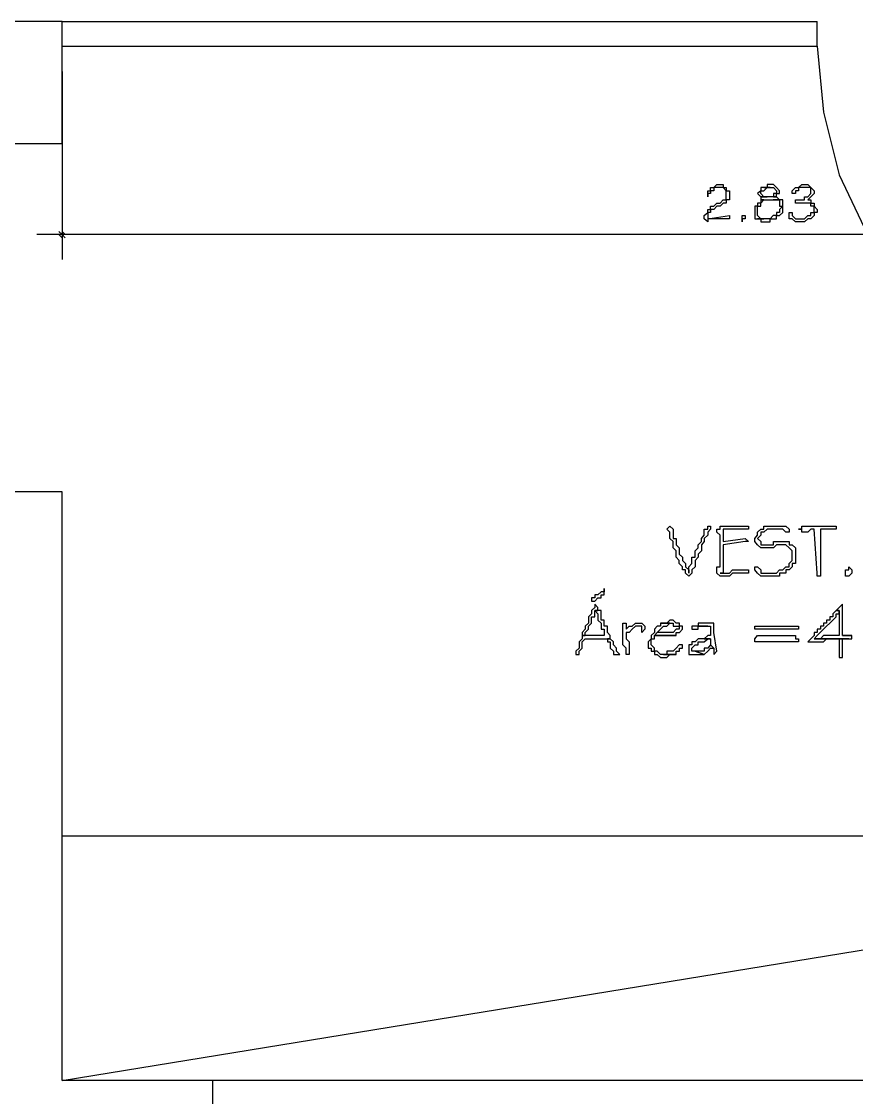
# Model space of a CAD drawing. Header units: millimetres. Extents: x -518.8 to -461.2, y 3.5 to 44.2.
# Drawn here: x -497.609 to -495.914, y 32.311 to 34.497 of the extents above; entities that cross this region are included whole.
import ezdxf

# ---------------------------------------------------------------- set-up
doc = ezdxf.new("R2010")
doc.units = ezdxf.units.MM
doc.header["$MEASUREMENT"] = 0
for name, color, linetype in [('10', 10, 'Continuous'), ('16', 16, 'Continuous'), ('5', 5, 'Continuous'), ('6', 6, 'Continuous'), ('MYSOLIDS', 7, 'Continuous')]:
    doc.layers.add(name, color=color, linetype=linetype)

msp = doc.modelspace()

# ---------------------------------------------------------------- linework, layer by layer
at = {"layer": '10'}
for points in [[(-497.5271, 34.2488), (-497.5271, 34.4969), (-497.5271, 34.4969), (-499.1572, 34.4969)], [(-495.9933, 34.4466), (-495.9933, 34.4969)], [(-497.5271, 34.2488), (-498.4248, 34.2488)], [(-497.7248, 32.8421), (-497.7248, 33.5421), (-497.7248, 33.5421), (-497.5278, 33.5421), (-497.5278, 32.3458)], [(-494.4842, 32.8421), (-494.4842, 32.3458), (-494.4842, 32.3458), (-497.5271, 32.3458)], [(-497.2218, 32.3458), (-497.2218, 32.1421)]]:
    msp.add_lwpolyline(points, dxfattribs=at)
at = {"layer": '16'}
for points in [[(-497.5271, 34.3954), (-497.5271, 34.0135)], [(-494.6376, 34.0646), (-497.5782, 34.0646)], [(-497.5271, 34.0646), (-497.5339, 34.0706)], [(-497.5271, 34.0578), (-497.5339, 34.0646)], [(-497.5211, 34.0646), (-497.5271, 34.0706)], [(-497.5211, 34.0578), (-497.5271, 34.0646)]]:
    msp.add_lwpolyline(points, dxfattribs=at)
at = {"layer": '5'}
for points in [[(-497.5271, 34.4969), (-495.9933, 34.4969)], [(-497.5271, 34.4466), (-495.9933, 34.4466)]]:
    msp.add_lwpolyline(points, dxfattribs=at)
at = {"layer": '6'}
for points in [[(-495.9933, 34.4466), (-495.9805, 34.3127), (-495.9489, 34.1857), (-495.891, 34.0646), (-495.8151, 33.9496), (-495.7256, 33.8541), (-495.6173, 33.7714), (-495.503, 33.7082), (-495.3692, 33.6699), (-495.2421, 33.6443)], [(-497.5271, 32.3458), (-494.4842, 32.8421), (-494.4842, 32.8421), (-497.5271, 32.8421)]]:
    msp.add_lwpolyline(points, dxfattribs=at)
at = {"layer": 'MYSOLIDS'}
for points in [[(-496.2158, 34.0962), (-496.1714, 34.103), (-496.1714, 34.0962), (-496.1714, 34.0962), (-496.1714, 34.0962), (-496.1714, 34.0962), (-496.1714, 34.0962), (-496.1714, 34.0962), (-496.1714, 34.0962), (-496.1714, 34.0962), (-496.2158, 34.0962), (-496.2158, 34.0902), (-496.2158, 34.0902), (-496.2158, 34.0902), (-496.2158, 34.0902), (-496.2226, 34.0962), (-496.2226, 34.0962), (-496.2226, 34.0962), (-496.2226, 34.0962), (-496.2226, 34.103), (-496.2226, 34.103), (-496.2158, 34.109), (-496.2158, 34.109), (-496.2158, 34.109), (-496.2158, 34.115), (-496.2158, 34.115), (-496.2098, 34.115), (-496.2098, 34.1218), (-496.2098, 34.1218), (-496.2098, 34.1218), (-496.203, 34.1218), (-496.203, 34.1218), (-496.197, 34.1278), (-496.1902, 34.1278), (-496.1902, 34.1278), (-496.1902, 34.1278), (-496.1842, 34.1345), (-496.1842, 34.1345), (-496.1842, 34.1345), (-496.1782, 34.1345), (-496.1782, 34.1406), (-496.1782, 34.1406), (-496.1782, 34.1473), (-496.1782, 34.1473), (-496.1782, 34.1473), (-496.1782, 34.1533), (-496.1782, 34.1533), (-496.1782, 34.1533), (-496.1842, 34.1601), (-496.1842, 34.1601), (-496.1902, 34.1601), (-496.1902, 34.1601), (-496.197, 34.1601), (-496.197, 34.1601), (-496.203, 34.1601), (-496.203, 34.1533), (-496.203, 34.1533), (-496.2098, 34.1533), (-496.2098, 34.1473), (-496.2098, 34.1473), (-496.2098, 34.1473), (-496.2158, 34.1473), (-496.2158, 34.1406), (-496.2158, 34.1406), (-496.2158, 34.1406), (-496.2158, 34.1406), (-496.2158, 34.1473), (-496.2158, 34.1473), (-496.2158, 34.1473), (-496.2158, 34.1533), (-496.2158, 34.1533), (-496.2098, 34.1533), (-496.2098, 34.1533), (-496.2098, 34.1601), (-496.2098, 34.1601), (-496.203, 34.1601), (-496.203, 34.1601), (-496.203, 34.1601), (-496.197, 34.1661), (-496.1902, 34.1661), (-496.1902, 34.1661), (-496.1902, 34.1661), (-496.1842, 34.1661), (-496.1842, 34.1601), (-496.1782, 34.1601), (-496.1782, 34.1601), (-496.1782, 34.1601), (-496.1782, 34.1533), (-496.1714, 34.1533), (-496.1714, 34.1533), (-496.1714, 34.1473), (-496.1714, 34.1473), (-496.1714, 34.1406), (-496.1714, 34.1406), (-496.1714, 34.1406), (-496.1714, 34.1345), (-496.1782, 34.1345), (-496.1782, 34.1345), (-496.1782, 34.1278), (-496.1842, 34.1278), (-496.1842, 34.1278), (-496.1842, 34.1278), (-496.1902, 34.1218), (-496.197, 34.1218), (-496.197, 34.1218), (-496.197, 34.1218), (-496.203, 34.115), (-496.203, 34.115), (-496.2098, 34.115), (-496.2098, 34.109), (-496.2098, 34.109), (-496.2158, 34.109), (-496.2158, 34.103), (-496.2158, 34.103), (-496.2158, 34.0962), (-496.2158, 34.0962), (-496.2158, 34.0962), (-496.2158, 34.0962)], [(-496.0887, 34.1661), (-496.0887, 34.1661), (-496.0948, 34.1661), (-496.0948, 34.1601), (-496.1015, 34.1601), (-496.1015, 34.1601), (-496.0887, 34.1601), (-496.082, 34.1601), (-496.082, 34.1601), (-496.082, 34.1601), (-496.082, 34.1601), (-496.076, 34.1533), (-496.076, 34.1533), (-496.076, 34.1533), (-496.076, 34.1473), (-496.082, 34.1473), (-496.082, 34.1406), (-496.082, 34.1406), (-496.0887, 34.1406), (-496.0887, 34.1406), (-496.0948, 34.1406), (-496.0948, 34.1406), (-496.1075, 34.1406), (-496.1075, 34.1406), (-496.1075, 34.1345), (-496.1015, 34.1345), (-496.1075, 34.1345), (-496.1075, 34.1345), (-496.1075, 34.1278), (-496.1143, 34.1278), (-496.1143, 34.1278), (-496.1143, 34.1218), (-496.1203, 34.1218), (-496.1203, 34.1218), (-496.1203, 34.115), (-496.1203, 34.115), (-496.1203, 34.109), (-496.1203, 34.109), (-496.1203, 34.103), (-496.1203, 34.103), (-496.1203, 34.0962), (-496.1143, 34.0962), (-496.1143, 34.0962), (-496.1015, 34.0962), (-496.1015, 34.0962), (-496.1015, 34.0962), (-496.1075, 34.0962), (-496.1075, 34.0962), (-496.1143, 34.103), (-496.1143, 34.103), (-496.1143, 34.103), (-496.1143, 34.109), (-496.1143, 34.109), (-496.1143, 34.109), (-496.1143, 34.115), (-496.1143, 34.115), (-496.1143, 34.1218), (-496.1143, 34.1218), (-496.1075, 34.1218), (-496.1075, 34.1278), (-496.1075, 34.1278), (-496.1075, 34.1278), (-496.1015, 34.1345), (-496.1015, 34.1345), (-496.0948, 34.1345), (-496.0948, 34.1345), (-496.0887, 34.1345), (-496.0887, 34.1345), (-496.082, 34.1345), (-496.0699, 34.1345), (-496.076, 34.1406), (-496.076, 34.1406), (-496.082, 34.1406), (-496.076, 34.1406), (-496.076, 34.1406), (-496.076, 34.1473), (-496.076, 34.1473), (-496.0699, 34.1473), (-496.0699, 34.1533), (-496.0699, 34.1533), (-496.0699, 34.1533), (-496.076, 34.1601), (-496.076, 34.1601), (-496.076, 34.1601), (-496.082, 34.1661), (-496.082, 34.1661), (-496.0887, 34.1661), (-496.0887, 34.1661)], [(-496.0121, 34.1345), (-496.0121, 34.1345), (-496.006, 34.1345), (-496.006, 34.1345), (-496.006, 34.1278), (-495.9993, 34.1278), (-495.9993, 34.1278), (-495.9993, 34.1218), (-495.9993, 34.1218), (-495.9933, 34.115), (-495.9933, 34.115), (-495.9933, 34.109), (-495.9993, 34.109), (-495.9993, 34.103), (-495.9993, 34.103), (-495.9993, 34.103), (-496.006, 34.0962), (-496.006, 34.0962), (-496.006, 34.0962), (-496.0121, 34.0962), (-496.0121, 34.0962), (-496.0188, 34.0902), (-496.0188, 34.0902), (-496.0248, 34.0902), (-496.0248, 34.0902), (-496.0316, 34.0902), (-496.0316, 34.0902), (-496.0376, 34.0902), (-496.0376, 34.0902), (-496.0444, 34.0962), (-496.0444, 34.0962), (-496.0504, 34.0962), (-496.0504, 34.103), (-496.0504, 34.103), (-496.0504, 34.103), (-496.0504, 34.109), (-496.0504, 34.109), (-496.0504, 34.109), (-496.0504, 34.109), (-496.0444, 34.109), (-496.0444, 34.103), (-496.0444, 34.103), (-496.0444, 34.103), (-496.0444, 34.103), (-496.0444, 34.103), (-496.0376, 34.0962), (-496.0376, 34.0962), (-496.0316, 34.0962), (-496.0316, 34.0962), (-496.0316, 34.0962), (-496.0248, 34.0962), (-496.0248, 34.0962), (-496.0188, 34.0962), (-496.0188, 34.0962), (-496.0121, 34.103), (-496.0121, 34.103), (-496.006, 34.103), (-496.006, 34.103), (-496.006, 34.109), (-495.9993, 34.109), (-495.9993, 34.109), (-495.9993, 34.115), (-495.9993, 34.115), (-495.9993, 34.115), (-495.9993, 34.1218), (-496.006, 34.1218), (-496.006, 34.1278), (-496.006, 34.1278), (-496.0121, 34.1278), (-496.0121, 34.1278), (-496.0188, 34.1278), (-496.0188, 34.1278), (-496.0188, 34.1278), (-496.0248, 34.1278), (-496.0316, 34.1278), (-496.0316, 34.1278), (-496.0316, 34.1278), (-496.0376, 34.1278), (-496.0376, 34.1278), (-496.0376, 34.1278), (-496.0376, 34.1278), (-496.0376, 34.1278), (-496.0376, 34.1345), (-496.0316, 34.1345), (-496.0316, 34.1345), (-496.0248, 34.1345), (-496.0248, 34.1345), (-496.0248, 34.1345), (-496.0188, 34.1345), (-496.0188, 34.1406), (-496.0121, 34.1406), (-496.0121, 34.1406), (-496.006, 34.1473), (-496.006, 34.1473), (-496.006, 34.1473), (-496.006, 34.1533), (-496.006, 34.1533), (-496.006, 34.1601), (-496.0121, 34.1601), (-496.0121, 34.1601), (-496.0121, 34.1601), (-496.0188, 34.1601), (-496.0188, 34.1601), (-496.0248, 34.1601), (-496.0248, 34.1601), (-496.0316, 34.1601), (-496.0316, 34.1533), (-496.0376, 34.1533), (-496.0376, 34.1533), (-496.0376, 34.1533), (-496.0376, 34.1473), (-496.0376, 34.1473), (-496.0444, 34.1473), (-496.0444, 34.1473), (-496.0444, 34.1473), (-496.0444, 34.1473), (-496.0444, 34.1533), (-496.0444, 34.1533), (-496.0444, 34.1533), (-496.0444, 34.1533), (-496.0444, 34.1533), (-496.0444, 34.1533), (-496.0376, 34.1601), (-496.0376, 34.1601), (-496.0316, 34.1601), (-496.0316, 34.1601), (-496.0316, 34.1601), (-496.0248, 34.1661), (-496.0248, 34.1661), (-496.0188, 34.1661), (-496.0188, 34.1661), (-496.0121, 34.1661), (-496.0121, 34.1661), (-496.006, 34.1601), (-496.006, 34.1601), (-496.006, 34.1601), (-496.006, 34.1601), (-495.9993, 34.1533), (-495.9993, 34.1533), (-495.9993, 34.1533), (-495.9993, 34.1473), (-495.9993, 34.1473), (-496.006, 34.1406), (-496.006, 34.1406), (-496.006, 34.1406), (-496.006, 34.1406), (-496.0121, 34.1345), (-496.0121, 34.1345), (-496.0121, 34.1345), (-496.0121, 34.1345), (-496.0121, 34.1345), (-496.0121, 34.1345)], [(-496.1015, 34.1601), (-496.1015, 34.1601), (-496.1075, 34.1601), (-496.1075, 34.1533), (-496.1075, 34.1533), (-496.1143, 34.1473), (-496.1143, 34.1473), (-496.1143, 34.1473), (-496.1075, 34.1406), (-496.1075, 34.1406), (-496.0948, 34.1406), (-496.0948, 34.1406), (-496.1015, 34.1406), (-496.1015, 34.1406), (-496.1075, 34.1473), (-496.1075, 34.1473), (-496.1075, 34.1473), (-496.1075, 34.1533), (-496.1015, 34.1533), (-496.1015, 34.1533), (-496.1015, 34.1533), (-496.0948, 34.1601), (-496.0948, 34.1601), (-496.0887, 34.1601), (-496.0887, 34.1601), (-496.1015, 34.1601), (-496.1015, 34.1601)], [(-496.0699, 34.1345), (-496.0827, 34.1345), (-496.0827, 34.1345), (-496.0827, 34.1345), (-496.076, 34.1345), (-496.076, 34.1345), (-496.0699, 34.1345), (-496.0699, 34.1278), (-496.0699, 34.1278), (-496.0699, 34.1218), (-496.0632, 34.1218), (-496.0699, 34.115), (-496.0699, 34.115), (-496.0699, 34.109), (-496.0699, 34.109), (-496.0699, 34.109), (-496.076, 34.109), (-496.076, 34.103), (-496.076, 34.103), (-496.0827, 34.103), (-496.0827, 34.103), (-496.0887, 34.0962), (-496.0887, 34.0962), (-496.0948, 34.0962), (-496.0948, 34.0962), (-496.1015, 34.0962), (-496.1143, 34.0962), (-496.1143, 34.0962), (-496.1075, 34.0962), (-496.1075, 34.0902), (-496.1015, 34.0902), (-496.1015, 34.0902), (-496.1015, 34.0902), (-496.0948, 34.0902), (-496.0948, 34.0902), (-496.0887, 34.0902), (-496.0887, 34.0962), (-496.0827, 34.0962), (-496.0827, 34.0962), (-496.076, 34.0962), (-496.076, 34.0962), (-496.076, 34.103), (-496.0699, 34.103), (-496.0699, 34.103), (-496.0699, 34.103), (-496.0632, 34.109), (-496.0632, 34.109), (-496.0632, 34.115), (-496.0632, 34.115), (-496.0632, 34.115), (-496.0632, 34.1218), (-496.0632, 34.1218), (-496.0632, 34.1278), (-496.0632, 34.1278), (-496.0632, 34.1278), (-496.0632, 34.1345), (-496.0699, 34.1345), (-496.0699, 34.1345), (-496.0699, 34.1345)], [(-496.1459, 34.0902), (-496.1459, 34.0962), (-496.1459, 34.0962), (-496.1459, 34.0962), (-496.1459, 34.0962), (-496.1459, 34.103), (-496.1459, 34.103), (-496.1459, 34.103), (-496.1399, 34.103), (-496.1399, 34.103), (-496.1399, 34.103), (-496.1399, 34.103), (-496.1399, 34.0962), (-496.1399, 34.0962), (-496.1399, 34.0962), (-496.1459, 34.0962), (-496.1459, 34.0902), (-496.1459, 34.0902), (-496.1459, 34.0902), (-496.1459, 34.0902)], [(-496.2542, 33.3766), (-496.2542, 33.3834), (-496.2542, 33.3894), (-496.2481, 33.3962), (-496.2481, 33.3962), (-496.2481, 33.4022), (-496.2481, 33.409), (-496.2414, 33.409), (-496.2414, 33.415), (-496.2414, 33.4218), (-496.2414, 33.4218), (-496.2354, 33.4278), (-496.2354, 33.4278), (-496.2354, 33.4338), (-496.2286, 33.4406), (-496.2286, 33.4406), (-496.2286, 33.4466), (-496.2226, 33.4533), (-496.2226, 33.4533), (-496.2226, 33.4594), (-496.2226, 33.4661), (-496.2158, 33.4661), (-496.2158, 33.4721), (-496.2158, 33.4721), (-496.2098, 33.4721), (-496.2098, 33.4721), (-496.2098, 33.4721), (-496.2098, 33.4661), (-496.2098, 33.4661), (-496.2098, 33.4661), (-496.2098, 33.4661), (-496.2158, 33.4594), (-496.2158, 33.4533), (-496.2226, 33.4466), (-496.2226, 33.4466), (-496.2226, 33.4406), (-496.2286, 33.4338), (-496.2286, 33.4338), (-496.2286, 33.4278), (-496.2286, 33.4218), (-496.2286, 33.4218), (-496.2354, 33.415), (-496.2354, 33.415), (-496.2354, 33.409), (-496.2414, 33.4022), (-496.2414, 33.4022), (-496.2414, 33.3962), (-496.2414, 33.3894), (-496.2481, 33.3834), (-496.2481, 33.3834), (-496.2481, 33.3766), (-496.2481, 33.3766), (-496.2481, 33.3766), (-496.2481, 33.3766), (-496.2542, 33.3706), (-496.2542, 33.3706), (-496.2542, 33.3706), (-496.2542, 33.3706), (-496.2542, 33.3706), (-496.2609, 33.3766), (-496.2609, 33.3766), (-496.2609, 33.3834), (-496.2669, 33.3834), (-496.2669, 33.3894), (-496.2669, 33.3894), (-496.2737, 33.3962), (-496.2737, 33.4022), (-496.2737, 33.4022), (-496.2797, 33.409), (-496.2797, 33.415), (-496.2797, 33.415), (-496.2797, 33.4218), (-496.2797, 33.4218), (-496.2857, 33.4278), (-496.2857, 33.4338), (-496.2857, 33.4338), (-496.2857, 33.4406), (-496.2925, 33.4466), (-496.2925, 33.4466), (-496.2925, 33.4533), (-496.2925, 33.4594), (-496.2925, 33.4594), (-496.2925, 33.4594), (-496.2985, 33.4661), (-496.2985, 33.4661), (-496.2925, 33.4721), (-496.2925, 33.4721), (-496.2925, 33.4721), (-496.2925, 33.4721), (-496.2925, 33.4721), (-496.2857, 33.4661), (-496.2857, 33.4661), (-496.2857, 33.4594), (-496.2857, 33.4594), (-496.2857, 33.4533), (-496.2857, 33.4466), (-496.2797, 33.4466), (-496.2797, 33.4406), (-496.2797, 33.4338), (-496.2797, 33.4338), (-496.2737, 33.4278), (-496.2737, 33.4218), (-496.2737, 33.4218), (-496.2737, 33.415), (-496.2669, 33.409), (-496.2669, 33.409), (-496.2669, 33.4022), (-496.2609, 33.3962), (-496.2609, 33.3962), (-496.2609, 33.3894), (-496.2542, 33.3834), (-496.2542, 33.3834), (-496.2542, 33.3766), (-496.2542, 33.3766), (-496.2542, 33.3766), (-496.2542, 33.3766)], [(-496.1842, 33.4406), (-496.1399, 33.4466), (-496.1399, 33.4466), (-496.1399, 33.4466), (-496.1399, 33.4466), (-496.1331, 33.4406), (-496.1331, 33.4406), (-496.1331, 33.4406), (-496.1331, 33.4406), (-496.1399, 33.4406), (-496.1399, 33.4406), (-496.1842, 33.4338), (-496.1842, 33.4278), (-496.1842, 33.4278), (-496.1842, 33.4278), (-496.1842, 33.4278), (-496.1842, 33.4218), (-496.1842, 33.4218), (-496.1842, 33.415), (-496.1842, 33.409), (-496.1842, 33.409), (-496.1842, 33.4022), (-496.1842, 33.4022), (-496.1842, 33.3962), (-496.1842, 33.3894), (-496.1842, 33.3834), (-496.1842, 33.3766), (-496.1902, 33.3766), (-496.1842, 33.3766), (-496.1782, 33.3766), (-496.1714, 33.3766), (-496.1654, 33.3834), (-496.1654, 33.3834), (-496.1587, 33.3834), (-496.1587, 33.3834), (-496.1527, 33.3834), (-496.1459, 33.3834), (-496.1459, 33.3834), (-496.1399, 33.3834), (-496.1399, 33.3834), (-496.1331, 33.3834), (-496.1331, 33.3834), (-496.1331, 33.3766), (-496.1331, 33.3766), (-496.1331, 33.3766), (-496.1399, 33.3766), (-496.1459, 33.3766), (-496.1459, 33.3766), (-496.1527, 33.3766), (-496.1527, 33.3766), (-496.1587, 33.3766), (-496.1654, 33.3766), (-496.1714, 33.3706), (-496.1714, 33.3706), (-496.1782, 33.3706), (-496.1842, 33.3706), (-496.1842, 33.3706), (-496.1902, 33.3706), (-496.1902, 33.3706), (-496.1902, 33.3706), (-496.1902, 33.3706), (-496.197, 33.3766), (-496.197, 33.3766), (-496.197, 33.3834), (-496.197, 33.3834), (-496.197, 33.3894), (-496.1902, 33.3894), (-496.1902, 33.3962), (-496.1902, 33.4022), (-496.1902, 33.409), (-496.1902, 33.409), (-496.1902, 33.415), (-496.1902, 33.4218), (-496.1902, 33.4278), (-496.1902, 33.4278), (-496.1902, 33.4338), (-496.1902, 33.4338), (-496.1902, 33.4406), (-496.1902, 33.4466), (-496.1902, 33.4533), (-496.1902, 33.4533), (-496.197, 33.4594), (-496.197, 33.4661), (-496.197, 33.4661), (-496.197, 33.4661), (-496.1902, 33.4661), (-496.1902, 33.4661), (-496.1902, 33.4721), (-496.1902, 33.4721), (-496.1842, 33.4721), (-496.1782, 33.4721), (-496.1714, 33.4721), (-496.1714, 33.4721), (-496.1714, 33.4721), (-496.1654, 33.4721), (-496.1587, 33.4721), (-496.1587, 33.4721), (-496.1527, 33.4721), (-496.1459, 33.4721), (-496.1399, 33.4721), (-496.1399, 33.4721), (-496.1331, 33.4721), (-496.1331, 33.4721), (-496.1331, 33.4721), (-496.1331, 33.4721), (-496.1331, 33.4721), (-496.1331, 33.4721), (-496.1331, 33.4661), (-496.1331, 33.4661), (-496.1399, 33.4661), (-496.1399, 33.4661), (-496.1459, 33.4661), (-496.1527, 33.4661), (-496.1587, 33.4661), (-496.1654, 33.4661), (-496.1714, 33.4661), (-496.1782, 33.4661), (-496.1782, 33.4661), (-496.1842, 33.4661), (-496.1842, 33.4661), (-496.1842, 33.4594), (-496.1842, 33.4533), (-496.1842, 33.4533), (-496.1842, 33.4466), (-496.1842, 33.4406), (-496.1842, 33.4406), (-496.1842, 33.4406), (-496.1842, 33.4406), (-496.1842, 33.4406)], [(-496.0504, 33.4594), (-496.0572, 33.4594), (-496.0572, 33.4594), (-496.0572, 33.4594), (-496.0572, 33.4594), (-496.0632, 33.4661), (-496.0632, 33.4661), (-496.0699, 33.4661), (-496.076, 33.4661), (-496.076, 33.4661), (-496.082, 33.4661), (-496.082, 33.4661), (-496.0887, 33.4661), (-496.0948, 33.4661), (-496.0948, 33.4661), (-496.1015, 33.4594), (-496.1075, 33.4594), (-496.1075, 33.4533), (-496.1075, 33.4533), (-496.1143, 33.4466), (-496.1143, 33.4466), (-496.1075, 33.4406), (-496.1075, 33.4406), (-496.1075, 33.4338), (-496.1015, 33.4338), (-496.1015, 33.4338), (-496.0948, 33.4338), (-496.0887, 33.4338), (-496.0887, 33.4338), (-496.082, 33.4338), (-496.082, 33.4406), (-496.076, 33.4406), (-496.0699, 33.4406), (-496.0632, 33.4406), (-496.0632, 33.4406), (-496.0572, 33.4406), (-496.0504, 33.4406), (-496.0504, 33.4338), (-496.0444, 33.4338), (-496.0444, 33.4338), (-496.0376, 33.4278), (-496.0376, 33.4278), (-496.0376, 33.4218), (-496.0376, 33.415), (-496.0376, 33.415), (-496.0376, 33.409), (-496.0376, 33.4022), (-496.0376, 33.4022), (-496.0376, 33.3962), (-496.0444, 33.3962), (-496.0444, 33.3894), (-496.0504, 33.3834), (-496.0504, 33.3834), (-496.0504, 33.3834), (-496.0572, 33.3834), (-496.0572, 33.3766), (-496.0632, 33.3766), (-496.0699, 33.3766), (-496.0699, 33.3706), (-496.076, 33.3706), (-496.082, 33.3706), (-496.0887, 33.3706), (-496.0887, 33.3706), (-496.0948, 33.3706), (-496.0948, 33.3706), (-496.1015, 33.3706), (-496.1075, 33.3706), (-496.1143, 33.3766), (-496.1143, 33.3766), (-496.1143, 33.3766), (-496.1203, 33.3834), (-496.1203, 33.3894), (-496.1203, 33.3894), (-496.1203, 33.3894), (-496.1203, 33.3894), (-496.1203, 33.3894), (-496.1203, 33.3894), (-496.1143, 33.3894), (-496.1143, 33.3894), (-496.1143, 33.3894), (-496.1143, 33.3894), (-496.1075, 33.3834), (-496.1075, 33.3834), (-496.1075, 33.3766), (-496.1015, 33.3766), (-496.0948, 33.3766), (-496.0948, 33.3766), (-496.0887, 33.3766), (-496.082, 33.3766), (-496.076, 33.3766), (-496.076, 33.3766), (-496.0699, 33.3834), (-496.0632, 33.3834), (-496.0632, 33.3834), (-496.0572, 33.3894), (-496.0572, 33.3894), (-496.0504, 33.3894), (-496.0504, 33.3962), (-496.0504, 33.3962), (-496.0444, 33.4022), (-496.0444, 33.409), (-496.0444, 33.409), (-496.0444, 33.415), (-496.0444, 33.4218), (-496.0444, 33.4218), (-496.0504, 33.4278), (-496.0504, 33.4278), (-496.0504, 33.4278), (-496.0572, 33.4338), (-496.0632, 33.4338), (-496.0632, 33.4338), (-496.0632, 33.4338), (-496.0699, 33.4338), (-496.076, 33.4338), (-496.082, 33.4278), (-496.0887, 33.4278), (-496.0887, 33.4278), (-496.0948, 33.4278), (-496.1015, 33.4278), (-496.1015, 33.4278), (-496.1075, 33.4278), (-496.1143, 33.4338), (-496.1143, 33.4338), (-496.1143, 33.4338), (-496.1203, 33.4406), (-496.1203, 33.4466), (-496.1203, 33.4466), (-496.1203, 33.4466), (-496.1143, 33.4533), (-496.1143, 33.4594), (-496.1143, 33.4594), (-496.1075, 33.4661), (-496.1075, 33.4661), (-496.1015, 33.4661), (-496.1015, 33.4721), (-496.0948, 33.4721), (-496.0887, 33.4721), (-496.082, 33.4721), (-496.082, 33.4721), (-496.076, 33.4721), (-496.076, 33.4721), (-496.0699, 33.4721), (-496.0632, 33.4721), (-496.0632, 33.4721), (-496.0572, 33.4721), (-496.0504, 33.4661), (-496.0504, 33.4661), (-496.0504, 33.4594), (-496.0504, 33.4594), (-496.0504, 33.4594), (-496.0504, 33.4594), (-496.0504, 33.4594), (-496.0504, 33.4594), (-496.0504, 33.4594), (-496.0504, 33.4594)], [(-495.9617, 33.4721), (-495.9617, 33.4721), (-495.9549, 33.4721), (-495.9549, 33.4721), (-495.9549, 33.4721), (-495.9549, 33.4721), (-495.9549, 33.4661), (-495.9549, 33.4661), (-495.9617, 33.4661), (-495.9617, 33.4661), (-495.9865, 33.4661), (-495.9865, 33.3766), (-495.9865, 33.3706), (-495.9865, 33.3706), (-495.9933, 33.3706), (-495.9933, 33.3706), (-495.9933, 33.3706), (-495.9933, 33.3706), (-495.9933, 33.3766), (-495.9933, 33.3766), (-495.9993, 33.4661), (-495.9993, 33.4661), (-496.006, 33.4661), (-496.0121, 33.4594), (-496.0188, 33.4594), (-496.0188, 33.4594), (-496.0248, 33.4594), (-496.0248, 33.4594), (-496.0248, 33.4661), (-496.0248, 33.4661), (-496.0316, 33.4661), (-496.0316, 33.4661), (-496.0248, 33.4661), (-496.0248, 33.4661), (-496.0248, 33.4721), (-496.0248, 33.4721), (-496.0188, 33.4721), (-496.0121, 33.4721), (-496.0121, 33.4721), (-496.006, 33.4721), (-496.006, 33.4721), (-495.9993, 33.4721), (-495.9933, 33.4721), (-495.9617, 33.4721), (-495.9617, 33.4721), (-495.9617, 33.4721)], [(-495.9293, 33.3706), (-495.9361, 33.3706), (-495.9361, 33.3706), (-495.9361, 33.3766), (-495.9361, 33.3766), (-495.9361, 33.3834), (-495.9293, 33.3834), (-495.9293, 33.3894), (-495.9293, 33.3894), (-495.9233, 33.3834), (-495.9233, 33.3834), (-495.9233, 33.3834), (-495.9233, 33.3834), (-495.9233, 33.3766), (-495.9233, 33.3766), (-495.9293, 33.3706), (-495.9293, 33.3706), (-495.9293, 33.3706), (-495.9293, 33.3706), (-495.9293, 33.3706)], [(-496.4263, 33.3451), (-496.4263, 33.3383), (-496.4324, 33.3383), (-496.4324, 33.3383), (-496.4391, 33.3323), (-496.4391, 33.3323), (-496.4451, 33.3323), (-496.4451, 33.3263), (-496.4519, 33.3263), (-496.4519, 33.3195), (-496.4519, 33.3195), (-496.4519, 33.3195), (-496.4519, 33.3195), (-496.4451, 33.3195), (-496.4451, 33.3195), (-496.4391, 33.3263), (-496.4324, 33.3263), (-496.4324, 33.3323), (-496.4324, 33.3323), (-496.4263, 33.3323), (-496.4263, 33.3383), (-496.4263, 33.3383), (-496.4263, 33.3383), (-496.4263, 33.3451), (-496.4263, 33.3451)], [(-496.4451, 33.3135), (-496.4451, 33.3135), (-496.4451, 33.3067), (-496.4451, 33.3067), (-496.4451, 33.3067), (-496.4519, 33.3007), (-496.4519, 33.2939), (-496.4579, 33.2879), (-496.4579, 33.2812), (-496.4579, 33.2751), (-496.4647, 33.2684), (-496.4647, 33.2684), (-496.4647, 33.2684), (-496.4647, 33.2624), (-496.4707, 33.2556), (-496.4707, 33.2496), (-496.4707, 33.2496), (-496.4647, 33.2496), (-496.4647, 33.2496), (-496.4647, 33.2556), (-496.4579, 33.2624), (-496.4579, 33.2624), (-496.4579, 33.2684), (-496.4579, 33.2684), (-496.4519, 33.2751), (-496.4519, 33.2751), (-496.4519, 33.2812), (-496.4519, 33.2879), (-496.4451, 33.2879), (-496.4451, 33.2939), (-496.4451, 33.3007), (-496.4391, 33.3007), (-496.4391, 33.3067), (-496.4391, 33.3067), (-496.4451, 33.3135), (-496.4451, 33.3135)], [(-495.9421, 33.3135), (-495.9489, 33.3067), (-495.9489, 33.3067), (-495.9489, 33.3067), (-495.9549, 33.3007), (-495.9489, 33.3007), (-495.9489, 33.2939), (-495.9489, 33.2879), (-495.9489, 33.2879), (-495.9489, 33.2812), (-495.9489, 33.2812), (-495.9489, 33.2751), (-495.9489, 33.2684), (-495.9489, 33.2624), (-495.9489, 33.2624), (-495.9489, 33.2556), (-495.9489, 33.2496), (-495.9489, 33.2496), (-495.9549, 33.2496), (-495.9617, 33.2496), (-495.9677, 33.2496), (-495.9677, 33.2496), (-495.9745, 33.2496), (-495.9745, 33.2496), (-495.9805, 33.2496), (-495.9865, 33.2428), (-495.9865, 33.2428), (-495.9933, 33.2428), (-495.9993, 33.2428), (-495.9293, 33.2428), (-495.9233, 33.2428), (-495.9233, 33.2496), (-495.9233, 33.2496), (-495.9421, 33.2496), (-495.9421, 33.2556), (-495.9421, 33.2624), (-495.9421, 33.2624), (-495.9421, 33.2684), (-495.9421, 33.2751), (-495.9421, 33.2812), (-495.9421, 33.2812), (-495.9421, 33.2879), (-495.9421, 33.2939), (-495.9421, 33.2939), (-495.9421, 33.3007), (-495.9421, 33.3067), (-495.9421, 33.3067), (-495.9421, 33.3135), (-495.9421, 33.3135)], [(-496.4391, 33.3007), (-496.4451, 33.3007), (-496.4451, 33.3007), (-496.4391, 33.2939), (-496.4391, 33.2879), (-496.4391, 33.2879), (-496.4391, 33.2812), (-496.4324, 33.2751), (-496.4324, 33.2751), (-496.4324, 33.2684), (-496.4324, 33.2624), (-496.4263, 33.2624), (-496.4263, 33.2556), (-496.4263, 33.2496), (-496.4647, 33.2496), (-496.4707, 33.2496), (-496.4707, 33.2428), (-496.4767, 33.2368), (-496.4767, 33.2368), (-496.4767, 33.2308), (-496.4767, 33.2308), (-496.4767, 33.224), (-496.4835, 33.218), (-496.4835, 33.218), (-496.4835, 33.2112), (-496.4835, 33.2112), (-496.4767, 33.2112), (-496.4767, 33.2112), (-496.4767, 33.2112), (-496.4767, 33.218), (-496.4707, 33.224), (-496.4707, 33.224), (-496.4707, 33.2308), (-496.4707, 33.2368), (-496.4707, 33.2368), (-496.4647, 33.2428), (-496.4196, 33.2428), (-496.4136, 33.2428), (-496.4136, 33.2496), (-496.4196, 33.2556), (-496.4196, 33.2556), (-496.4196, 33.2624), (-496.4196, 33.2684), (-496.4263, 33.2684), (-496.4263, 33.2751), (-496.4263, 33.2751), (-496.4263, 33.2812), (-496.4324, 33.2812), (-496.4324, 33.2879), (-496.4324, 33.2879), (-496.4324, 33.2939), (-496.4324, 33.3007), (-496.4391, 33.3007), (-496.4391, 33.3007)], [(-495.9549, 33.3007), (-495.9549, 33.3007), (-495.9617, 33.2939), (-495.9617, 33.2879), (-495.9677, 33.2879), (-495.9677, 33.2812), (-495.9745, 33.2812), (-495.9745, 33.2751), (-495.9805, 33.2751), (-495.9805, 33.2684), (-495.9865, 33.2684), (-495.9865, 33.2624), (-495.9933, 33.2624), (-495.9933, 33.2556), (-495.9993, 33.2556), (-495.9993, 33.2496), (-496.006, 33.2428), (-496.006, 33.2428), (-496.006, 33.2428), (-496.0121, 33.2368), (-496.006, 33.2368), (-496.006, 33.2368), (-495.9993, 33.2368), (-495.9993, 33.2368), (-495.9933, 33.2368), (-495.9933, 33.2368), (-495.9865, 33.2368), (-495.9805, 33.2368), (-495.9805, 33.2368), (-495.9745, 33.2428), (-495.9677, 33.2428), (-495.9617, 33.2428), (-495.9617, 33.2428), (-495.9549, 33.2428), (-495.9489, 33.2428), (-495.9421, 33.2428), (-495.9421, 33.2428), (-495.9361, 33.2428), (-495.9361, 33.2428), (-495.9293, 33.2428), (-495.9993, 33.2428), (-495.9933, 33.2496), (-495.9933, 33.2496), (-495.9872, 33.2556), (-495.9872, 33.2556), (-495.9805, 33.2624), (-495.9805, 33.2624), (-495.9745, 33.2684), (-495.9745, 33.2684), (-495.9677, 33.2751), (-495.9677, 33.2751), (-495.9617, 33.2812), (-495.9617, 33.2812), (-495.9549, 33.2879), (-495.9549, 33.2939), (-495.9489, 33.2939), (-495.9489, 33.3007), (-495.9549, 33.3007), (-495.9549, 33.3007)], [(-496.3812, 33.2624), (-496.3752, 33.2684), (-496.3692, 33.2684), (-496.3692, 33.2684), (-496.3624, 33.2751), (-496.3624, 33.2751), (-496.3564, 33.2751), (-496.3564, 33.2751), (-496.3496, 33.2751), (-496.3496, 33.2751), (-496.3436, 33.2684), (-496.3436, 33.2684), (-496.3436, 33.2624), (-496.3436, 33.2624), (-496.3436, 33.2624), (-496.3496, 33.2556), (-496.3496, 33.2556), (-496.3496, 33.2556), (-496.3496, 33.2556), (-496.3496, 33.2624), (-496.3496, 33.2624), (-496.3496, 33.2624), (-496.3496, 33.2624), (-496.3496, 33.2624), (-496.3496, 33.2624), (-496.3496, 33.2684), (-496.3496, 33.2684), (-496.3564, 33.2684), (-496.3564, 33.2684), (-496.3564, 33.2684), (-496.3624, 33.2684), (-496.3624, 33.2684), (-496.3692, 33.2624), (-496.3692, 33.2624), (-496.3752, 33.2556), (-496.3812, 33.2556), (-496.3812, 33.2556), (-496.3812, 33.2496), (-496.3812, 33.2496), (-496.3812, 33.2428), (-496.3812, 33.2428), (-496.3752, 33.2368), (-496.3752, 33.2308), (-496.3752, 33.224), (-496.3752, 33.224), (-496.3752, 33.224), (-496.3752, 33.218), (-496.3752, 33.2112), (-496.3812, 33.2112), (-496.3812, 33.2112), (-496.3812, 33.2112), (-496.3812, 33.2112), (-496.3812, 33.2112), (-496.3812, 33.218), (-496.3812, 33.218), (-496.3812, 33.224), (-496.388, 33.2308), (-496.388, 33.2308), (-496.388, 33.2368), (-496.388, 33.2428), (-496.388, 33.2496), (-496.388, 33.2496), (-496.388, 33.2556), (-496.388, 33.2624), (-496.388, 33.2624), (-496.388, 33.2684), (-496.388, 33.2684), (-496.388, 33.2751), (-496.388, 33.2751), (-496.3812, 33.2751), (-496.3812, 33.2751), (-496.3812, 33.2751), (-496.3812, 33.2684), (-496.3812, 33.2624), (-496.3812, 33.2624), (-496.3812, 33.2624), (-496.3812, 33.2624), (-496.3812, 33.2624), (-496.3812, 33.2624)], [(-496.3113, 33.2751), (-496.3113, 33.2684), (-496.3181, 33.2684), (-496.3241, 33.2624), (-496.3241, 33.2624), (-496.3241, 33.2556), (-496.3308, 33.2496), (-496.3308, 33.2496), (-496.3308, 33.2496), (-496.3308, 33.2428), (-496.3369, 33.2368), (-496.3369, 33.2368), (-496.3369, 33.2308), (-496.3369, 33.224), (-496.3308, 33.224), (-496.3308, 33.218), (-496.3241, 33.218), (-496.3241, 33.218), (-496.3241, 33.2112), (-496.3181, 33.2112), (-496.3181, 33.2112), (-496.3113, 33.2052), (-496.3053, 33.2052), (-496.3053, 33.2052), (-496.2985, 33.2052), (-496.2925, 33.2112), (-496.2925, 33.2112), (-496.2857, 33.2112), (-496.2857, 33.2112), (-496.2797, 33.2112), (-496.3053, 33.2112), (-496.3113, 33.2112), (-496.3181, 33.218), (-496.3181, 33.218), (-496.3241, 33.218), (-496.3241, 33.224), (-496.3241, 33.224), (-496.3308, 33.2308), (-496.3308, 33.2368), (-496.3308, 33.2368), (-496.3308, 33.2428), (-496.3241, 33.2428), (-496.3241, 33.2496), (-496.3241, 33.2496), (-496.3181, 33.2496), (-496.3113, 33.2496), (-496.3053, 33.2496), (-496.2985, 33.2496), (-496.2925, 33.2496), (-496.2925, 33.2496), (-496.2857, 33.2496), (-496.2857, 33.2496), (-496.2797, 33.2496), (-496.3241, 33.2496), (-496.3181, 33.2556), (-496.3181, 33.2556), (-496.3113, 33.2624), (-496.3113, 33.2624), (-496.3053, 33.2684), (-496.3053, 33.2684), (-496.2985, 33.2684), (-496.2925, 33.2751), (-496.2925, 33.2751), (-496.3113, 33.2751), (-496.3113, 33.2751)], [(-496.2925, 33.2812), (-496.2925, 33.2812), (-496.2985, 33.2751), (-496.3053, 33.2751), (-496.3053, 33.2751), (-496.3053, 33.2751), (-496.3113, 33.2751), (-496.2925, 33.2751), (-496.2857, 33.2751), (-496.2857, 33.2684), (-496.2797, 33.2684), (-496.2737, 33.2684), (-496.2737, 33.2624), (-496.2737, 33.2624), (-496.2737, 33.2624), (-496.2797, 33.2624), (-496.2857, 33.2556), (-496.2857, 33.2556), (-496.2925, 33.2556), (-496.2985, 33.2556), (-496.2985, 33.2556), (-496.3053, 33.2556), (-496.3113, 33.2556), (-496.3181, 33.2556), (-496.3241, 33.2496), (-496.2797, 33.2496), (-496.2797, 33.2556), (-496.273, 33.2556), (-496.273, 33.2556), (-496.2669, 33.2624), (-496.2669, 33.2624), (-496.2669, 33.2684), (-496.273, 33.2684), (-496.273, 33.2751), (-496.2797, 33.2751), (-496.2797, 33.2751), (-496.2857, 33.2812), (-496.2925, 33.2812), (-496.2925, 33.2812)], [(-496.2354, 33.2684), (-496.2414, 33.2684), (-496.2414, 33.2684), (-496.2481, 33.2684), (-496.2481, 33.2624), (-496.2481, 33.2624), (-496.2414, 33.2624), (-496.2414, 33.2624), (-496.2414, 33.2624), (-496.2354, 33.2624), (-496.2354, 33.2684), (-496.2354, 33.2684), (-496.2286, 33.2684), (-496.2226, 33.2684), (-496.2226, 33.2684), (-496.2158, 33.2684), (-496.2354, 33.2684), (-496.2354, 33.2684)], [(-496.2158, 33.2751), (-496.2158, 33.2751), (-496.2226, 33.2751), (-496.2286, 33.2751), (-496.2286, 33.2751), (-496.2354, 33.2751), (-496.2354, 33.2684), (-496.2158, 33.2684), (-496.2158, 33.2684), (-496.2098, 33.2684), (-496.2098, 33.2684), (-496.2098, 33.2624), (-496.2098, 33.2556), (-496.2098, 33.2496), (-496.2098, 33.2496), (-496.2158, 33.2496), (-496.2226, 33.2428), (-496.2098, 33.2428), (-496.2098, 33.2308), (-496.2098, 33.2308), (-496.2098, 33.2308), (-496.203, 33.224), (-496.203, 33.218), (-496.203, 33.2112), (-496.203, 33.2112), (-496.203, 33.2112), (-496.197, 33.218), (-496.203, 33.2556), (-496.203, 33.2624), (-496.203, 33.2684), (-496.203, 33.2684), (-496.203, 33.2751), (-496.2098, 33.2751), (-496.2098, 33.2751), (-496.2158, 33.2751), (-496.2158, 33.2751)], [(-496.0376, 33.2624), (-496.1143, 33.2624), (-496.1203, 33.2624), (-496.1203, 33.2624), (-496.1203, 33.2684), (-496.1203, 33.2684), (-496.1203, 33.2684), (-496.1203, 33.2684), (-496.1143, 33.2684), (-496.1143, 33.2684), (-496.0376, 33.2684), (-496.0376, 33.2684), (-496.0316, 33.2684), (-496.0316, 33.2684), (-496.0316, 33.2684), (-496.0316, 33.2624), (-496.0316, 33.2624), (-496.0376, 33.2624), (-496.0376, 33.2624), (-496.0376, 33.2624), (-496.0376, 33.2624), (-496.0376, 33.2624)], [(-496.4136, 33.2428), (-496.4196, 33.2428), (-496.4196, 33.2428), (-496.4196, 33.2368), (-496.4136, 33.2368), (-496.4136, 33.2308), (-496.4136, 33.224), (-496.4068, 33.218), (-496.4068, 33.218), (-496.4068, 33.2112), (-496.4008, 33.2112), (-496.4008, 33.2112), (-496.4008, 33.2112), (-496.394, 33.2112), (-496.4008, 33.218), (-496.4008, 33.224), (-496.4008, 33.224), (-496.4068, 33.2308), (-496.4068, 33.2368), (-496.4136, 33.2428), (-496.4136, 33.2428), (-496.4136, 33.2428)], [(-496.2226, 33.2428), (-496.2286, 33.2428), (-496.2286, 33.2428), (-496.2354, 33.2428), (-496.2414, 33.2368), (-496.2414, 33.2368), (-496.2481, 33.2368), (-496.2481, 33.2368), (-496.2481, 33.2308), (-496.2542, 33.2308), (-496.2542, 33.224), (-496.2542, 33.224), (-496.2542, 33.218), (-496.2542, 33.218), (-496.2542, 33.2112), (-496.2481, 33.2112), (-496.2481, 33.2112), (-496.2414, 33.2112), (-496.2354, 33.2112), (-496.2286, 33.2112), (-496.2286, 33.2112), (-496.2226, 33.2112), (-496.2226, 33.2112), (-496.2414, 33.218), (-496.2414, 33.218), (-496.2481, 33.218), (-496.2481, 33.218), (-496.2481, 33.224), (-496.2481, 33.224), (-496.2481, 33.224), (-496.2414, 33.2308), (-496.2414, 33.2308), (-496.2354, 33.2308), (-496.2354, 33.2368), (-496.2286, 33.2368), (-496.2286, 33.2368), (-496.2226, 33.2368), (-496.2158, 33.2428), (-496.2158, 33.2428), (-496.2098, 33.2428), (-496.2226, 33.2428), (-496.2226, 33.2428)], [(-496.0376, 33.2368), (-496.1143, 33.2368), (-496.1203, 33.2368), (-496.1203, 33.2368), (-496.1203, 33.2428), (-496.1203, 33.2428), (-496.1203, 33.2428), (-496.1203, 33.2428), (-496.1143, 33.2496), (-496.1143, 33.2496), (-496.0376, 33.2496), (-496.0376, 33.2428), (-496.0316, 33.2428), (-496.0316, 33.2428), (-496.0316, 33.2428), (-496.0316, 33.2368), (-496.0316, 33.2368), (-496.0376, 33.2368), (-496.0376, 33.2368), (-496.0376, 33.2368), (-496.0376, 33.2368), (-496.0376, 33.2368)], [(-495.9421, 33.2428), (-495.9489, 33.2428), (-495.9489, 33.2368), (-495.9489, 33.2368), (-495.9489, 33.2308), (-495.9489, 33.218), (-495.9489, 33.218), (-495.9489, 33.2112), (-495.9489, 33.2112), (-495.9489, 33.2052), (-495.9421, 33.2052), (-495.9421, 33.2052), (-495.9421, 33.2112), (-495.9421, 33.2112), (-495.9421, 33.218), (-495.9421, 33.218), (-495.9421, 33.224), (-495.9421, 33.2308), (-495.9421, 33.2308), (-495.9421, 33.2368), (-495.9421, 33.2428), (-495.9421, 33.2428)], [(-495.9293, 33.2496), (-495.9293, 33.2496), (-495.9361, 33.2496), (-495.9421, 33.2496), (-495.9421, 33.2496), (-495.9233, 33.2496), (-495.9233, 33.2496), (-495.9293, 33.2496), (-495.9293, 33.2496)], [(-496.2669, 33.2308), (-496.2669, 33.2308), (-496.2737, 33.2308), (-496.2737, 33.2308), (-496.2797, 33.224), (-496.2797, 33.224), (-496.2797, 33.224), (-496.2857, 33.218), (-496.2925, 33.218), (-496.2925, 33.218), (-496.2985, 33.218), (-496.2985, 33.2112), (-496.3053, 33.2112), (-496.2797, 33.2112), (-496.2797, 33.218), (-496.273, 33.218), (-496.273, 33.224), (-496.2669, 33.224), (-496.2669, 33.224), (-496.2669, 33.2308), (-496.2669, 33.2308), (-496.2669, 33.2308), (-496.2669, 33.2308)], [(-496.2098, 33.2308), (-496.2158, 33.224), (-496.2226, 33.224), (-496.2226, 33.218), (-496.2286, 33.218), (-496.2286, 33.218), (-496.2354, 33.218), (-496.2414, 33.218), (-496.2226, 33.2112), (-496.2158, 33.218), (-496.2158, 33.218), (-496.2098, 33.224), (-496.203, 33.224), (-496.2098, 33.2308), (-496.2098, 33.2308)]]:
    msp.add_lwpolyline(points, dxfattribs=at)

doc.saveas('drawing.dxf')
